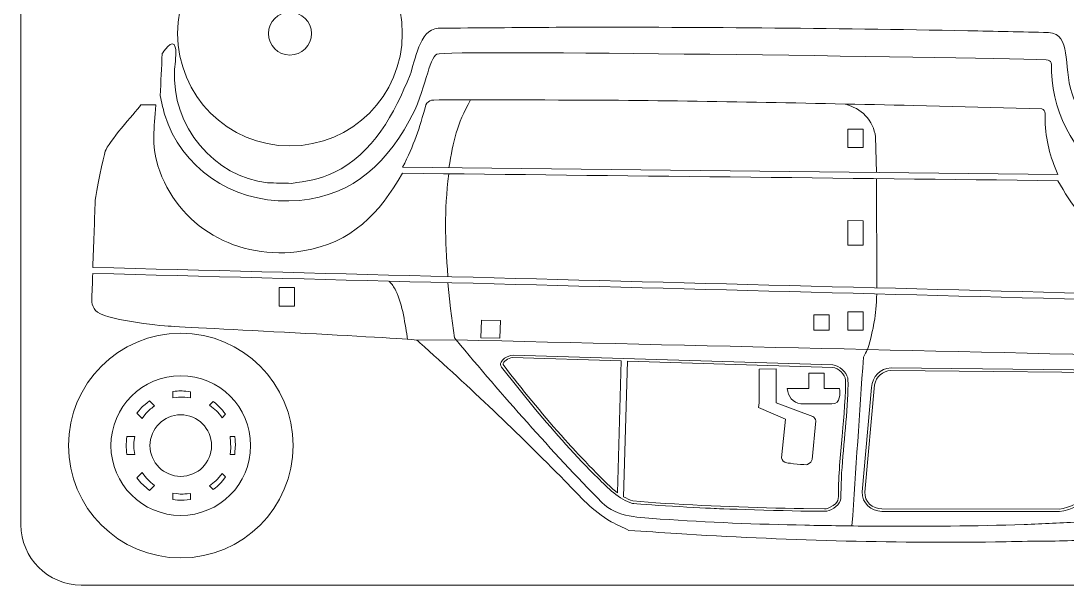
# Model space of a CAD drawing. Header units: centimetres. Extents: x -13.7 to 44.3, y -7.5 to 30.5.
# Drawn here: x -13.72 to 3.6, y -7.46 to 1.88 of the extents above; entities that cross this region are included whole.
import ezdxf

# ---------------------------------------------------------------- set-up
doc = ezdxf.new("R2010")
doc.units = ezdxf.units.CM
doc.header["$MEASUREMENT"] = 0
doc.layers.add('Camada 1', color=7, linetype='Continuous')

msp = doc.modelspace()

# ---------------------------------------------------------------- linework, layer by layer
at = {"layer": 'Camada 1', "color": 240, "lineweight": 20}
msp.add_open_spline([(15.27591, 10.54315), (15.27591, 10.54315), (15.27591, -6.45685), (15.27591, -6.45685), (15.27591, -6.45685), (15.27591, -7.00685), (14.82591, -7.45685), (14.2759, -7.45685), (14.2759, -7.45685), (14.2759, -7.45685), (-12.72409, -7.45685), (-12.72409, -7.45685), (-12.72409, -7.45685), (-13.27409, -7.45685), (-13.7241, -7.00685), (-13.7241, -6.45685), (-13.7241, -6.45685), (-13.7241, -6.45685), (-13.7241, 10.54315), (-13.7241, 10.54315), (-13.7241, 10.54315), (-13.7241, 11.09315), (-13.27409, 11.54315), (-12.72409, 11.54315), (-12.72409, 11.54315), (-12.72409, 11.54315), (14.2759, 11.54315), (14.2759, 11.54315), (14.2759, 11.54315), (14.82591, 11.54315), (15.27591, 11.09315), (15.27591, 10.54315)], degree=3, knots=[0, 0, 0, 0, 0.11111111, 0.11111111, 0.11111111, 0.11111111, 0.22222222, 0.22222222, 0.22222222, 0.22222222, 0.33333333, 0.33333333, 0.33333333, 0.33333333, 0.44444444, 0.44444444, 0.44444444, 0.44444444, 0.55555556, 0.55555556, 0.55555556, 0.55555556, 0.66666667, 0.66666667, 0.66666667, 0.66666667, 0.77777778, 0.77777778, 0.77777778, 0.77777778, 1, 1, 1, 1], dxfattribs=at)
at = {"layer": 'Camada 1', "lineweight": 9}
for points, knots in [([(-9.26762, 3.53474), (-8.24007, 3.53474), (-7.40707, 2.70175), (-7.40707, 1.67419), (-7.40707, 1.67419), (-7.40707, 0.64664), (-8.24007, -0.18636), (-9.26762, -0.18636), (-9.26762, -0.18636), (-10.29517, -0.18636), (-11.12817, 0.64664), (-11.12817, 1.67419), (-11.12817, 1.67419), (-11.12817, 2.70175), (-10.29517, 3.53474), (-9.26762, 3.53474)], [0, 0, 0, 0, 0.2, 0.2, 0.2, 0.2, 0.4, 0.4, 0.4, 0.4, 0.6, 0.6, 0.6, 0.6, 1, 1, 1, 1]), ([(-9.26762, 2.03025), (-9.07098, 2.03025), (-8.91157, 1.87083), (-8.91157, 1.67419), (-8.91157, 1.67419), (-8.91157, 1.47755), (-9.07098, 1.31814), (-9.26762, 1.31814), (-9.26762, 1.31814), (-9.46426, 1.31814), (-9.62367, 1.47755), (-9.62367, 1.67419), (-9.62367, 1.67419), (-9.62367, 1.87083), (-9.46426, 2.03025), (-9.26762, 2.03025)], [0, 0, 0, 0, 0.2, 0.2, 0.2, 0.2, 0.4, 0.4, 0.4, 0.4, 0.6, 0.6, 0.6, 0.6, 1, 1, 1, 1]), ([(-9.24353, -0.80683), (-9.00015, -0.76976), (-8.77542, -0.74239), (-8.53841, -0.62815), (-8.53841, -0.62815), (-7.89222, -0.31667), (-7.53007, 0.35715), (-7.27922, 0.98925), (-7.27922, 0.98925), (-7.18846, 1.21795), (-7.1365, 1.73845), (-6.81164, 1.76259), (-6.81164, 1.76259), (-6.16091, 1.76771), (-5.51018, 1.77282), (-4.85945, 1.77794), (-4.85945, 1.77794), (-2.59147, 1.78563), (-0.30819, 1.76147), (1.9595, 1.72134), (1.9595, 1.72134), (2.40601, 1.71158), (2.85251, 1.70181), (3.29902, 1.69205), (3.29902, 1.69205), (3.6886, 1.65897), (3.53056, 1.16317), (3.68778, 0.67513), (3.68778, 0.67513), (4.24364, -1.05033), (6.59889, -1.33782), (7.55341, 0.20352), (7.55341, 0.20352), (7.95162, 0.84655), (7.70729, 1.19265), (8.11156, 1.14558), (8.11156, 1.14558), (8.08571, 0.86416), (8.07394, 0.70075), (7.95803, 0.41329), (7.95803, 0.41329), (7.39496, -0.98315), (5.73884, -1.61633), (4.41674, -0.79871), (4.41674, -0.79871), (3.77668, -0.40287), (3.37685, 0.2871), (3.34676, 1.04188), (3.34676, 1.04188), (3.34169, 1.169), (3.36491, 1.2359), (3.25566, 1.2401), (3.25566, 1.2401), (1.70793, 1.28535), (-6.67593, 1.40563), (-6.8329, 1.33464), (-6.8329, 1.33464), (-6.97404, 1.27081), (-7.00782, 0.73507), (-7.29206, 0.22789), (-7.29206, 0.22789), (-7.73742, -0.56679), (-8.32843, -1.07649), (-9.28766, -1.09681), (-9.28766, -1.09681), (-10.24078, -1.117), (-11.06818, -0.54442), (-11.34606, 0.3372), (-11.34606, 0.3372), (-11.36992, 0.43991), (-11.39379, 0.54263), (-11.41765, 0.64534), (-11.41765, 0.64534), (-11.40629, 0.87801), (-11.39493, 1.11069), (-11.38357, 1.34336), (-11.38357, 1.34336), (-11.38336, 1.34388), (-11.20733, 1.62113), (-11.16695, 1.44999), (-11.16695, 1.44999), (-11.14254, 1.34654), (-11.17336, 1.18417), (-11.17952, 1.08238), (-11.17952, 1.08238), (-11.23662, 0.13855), (-10.51324, -0.70418), (-9.63926, -0.79583), (-9.63926, -0.79583), (-9.50735, -0.7995), (-9.37544, -0.80316), (-9.24353, -0.80683)], [0, 0, 0, 0, 0.04166667, 0.04166667, 0.04166667, 0.04166667, 0.08333333, 0.08333333, 0.08333333, 0.08333333, 0.125, 0.125, 0.125, 0.125, 0.16666667, 0.16666667, 0.16666667, 0.16666667, 0.20833333, 0.20833333, 0.20833333, 0.20833333, 0.25, 0.25, 0.25, 0.25, 0.29166667, 0.29166667, 0.29166667, 0.29166667, 0.33333333, 0.33333333, 0.33333333, 0.33333333, 0.375, 0.375, 0.375, 0.375, 0.41666667, 0.41666667, 0.41666667, 0.41666667, 0.45833333, 0.45833333, 0.45833333, 0.45833333, 0.5, 0.5, 0.5, 0.5, 0.54166667, 0.54166667, 0.54166667, 0.54166667, 0.58333333, 0.58333333, 0.58333333, 0.58333333, 0.625, 0.625, 0.625, 0.625, 0.66666667, 0.66666667, 0.66666667, 0.66666667, 0.70833333, 0.70833333, 0.70833333, 0.70833333, 0.75, 0.75, 0.75, 0.75, 0.79166667, 0.79166667, 0.79166667, 0.79166667, 0.83333333, 0.83333333, 0.83333333, 0.83333333, 0.875, 0.875, 0.875, 0.875, 0.91666667, 0.91666667, 0.91666667, 0.91666667, 1, 1, 1, 1]), ([(-7.01579, 0.49459), (-6.99652, 0.5267), (-6.95795, 0.56524), (-6.92524, 0.57164), (-6.92524, 0.57164), (-6.87493, 0.58149), (-4.22447, 0.57224), (-4.15172, 0.57169), (-4.15172, 0.57169), (-2.41346, 0.55854), (-0.66962, 0.52277), (1.06888, 0.48224), (1.06888, 0.48224), (1.06888, 0.48224), (3.18629, 0.42838), (3.18629, 0.42838), (3.18629, 0.42838), (3.25774, 0.41124), (3.23773, 0.30563), (3.24032, 0.23367), (3.24032, 0.23367), (3.2522, -0.09737), (3.32204, -0.36133), (3.45412, -0.66175), (3.45412, -0.66175), (3.45412, -0.66175), (-7.40138, -0.5383), (-7.40138, -0.5383), (-7.40138, -0.5383), (-7.2146, -0.16861), (-7.12296, 0.09582), (-7.01579, 0.49459)], [0, 0, 0, 0, 0.11111111, 0.11111111, 0.11111111, 0.11111111, 0.22222222, 0.22222222, 0.22222222, 0.22222222, 0.33333333, 0.33333333, 0.33333333, 0.33333333, 0.44444444, 0.44444444, 0.44444444, 0.44444444, 0.55555556, 0.55555556, 0.55555556, 0.55555556, 0.66666667, 0.66666667, 0.66666667, 0.66666667, 0.77777778, 0.77777778, 0.77777778, 0.77777778, 1, 1, 1, 1]), ([(-12.49217, -1.08462), (-12.50609, -1.45521), (-12.52002, -1.8258), (-12.53394, -2.1964), (-12.53394, -2.1964), (-5.06835, -2.39148), (2.39724, -2.58657), (9.86282, -2.78165), (9.86282, -2.78165), (9.85553, -2.64236), (9.84825, -2.50306), (9.84096, -2.36377), (9.84096, -2.36377), (9.79896, -2.36677), (9.75695, -2.36976), (9.71495, -2.37276), (9.71495, -2.37276), (9.69258, -2.06825), (9.6702, -1.76373), (9.64783, -1.45921), (9.64783, -1.45921), (9.69625, -1.45558), (9.74466, -1.45193), (9.79308, -1.44829), (9.79308, -1.44829), (9.76737, -0.95673), (9.63843, -0.71118), (9.39021, -0.27629), (9.39021, -0.27629), (9.34864, -0.20345), (9.20885, 0.09988), (9.06714, 0.12315), (9.06714, 0.12315), (8.90094, 0.15044), (8.12507, 0.19348), (8.0051, 0.21853), (8.0051, 0.21853), (7.97814, -0.06274), (7.96572, -0.22615), (7.84869, -0.51311), (7.84869, -0.51311), (7.2801, -1.90729), (5.62163, -2.53385), (4.3028, -1.71108), (4.3028, -1.71108), (3.89536, -1.45689), (3.6751, -1.16831), (3.45392, -0.76175), (3.45392, -0.76175), (-0.16452, -0.7206), (-3.78294, -0.67945), (-7.40138, -0.63831), (-7.40138, -0.63831), (-7.78931, -1.29967), (-8.23845, -1.79395), (-9.05407, -1.92511), (-9.05407, -1.92511), (-10.13157, -2.09837), (-11.14038, -1.52429), (-11.45474, -0.51298), (-11.45474, -0.51298), (-11.56717, -0.15132), (-11.51347, 0.08792), (-11.48827, 0.49328), (-11.48827, 0.49328), (-11.5706, 0.49336), (-11.65293, 0.49342), (-11.73526, 0.4935), (-11.73526, 0.4935), (-11.85771, 0.34387), (-12.27673, -0.12553), (-12.32809, -0.27525), (-12.32809, -0.27525), (-12.35293, -0.34765), (-12.48291, -0.97767), (-12.49217, -1.08462)], [0, 0, 0, 0, 0.05, 0.05, 0.05, 0.05, 0.1, 0.1, 0.1, 0.1, 0.15, 0.15, 0.15, 0.15, 0.2, 0.2, 0.2, 0.2, 0.25, 0.25, 0.25, 0.25, 0.3, 0.3, 0.3, 0.3, 0.35, 0.35, 0.35, 0.35, 0.4, 0.4, 0.4, 0.4, 0.45, 0.45, 0.45, 0.45, 0.5, 0.5, 0.5, 0.5, 0.55, 0.55, 0.55, 0.55, 0.6, 0.6, 0.6, 0.6, 0.65, 0.65, 0.65, 0.65, 0.7, 0.7, 0.7, 0.7, 0.75, 0.75, 0.75, 0.75, 0.8, 0.8, 0.8, 0.8, 0.85, 0.85, 0.85, 0.85, 0.9, 0.9, 0.9, 0.9, 1, 1, 1, 1]), ([(0.22789, -0.21445), (0.22789, -0.21445), (-0.02729, -0.21424), (-0.02729, -0.21424), (-0.02729, -0.21424), (-0.02729, -0.21424), (-0.02703, 0.09178), (-0.02703, 0.09178), (-0.02703, 0.09178), (-0.02703, 0.09178), (0.22815, 0.09155), (0.22815, 0.09155), (0.22815, 0.09155), (0.22815, 0.09155), (0.22789, -0.21445), (0.22789, -0.21445)], [0, 0, 0, 0, 0.2, 0.2, 0.2, 0.2, 0.4, 0.4, 0.4, 0.4, 0.6, 0.6, 0.6, 0.6, 1, 1, 1, 1]), ([(0.22639, -1.83172), (0.22639, -1.83172), (-0.02879, -1.83149), (-0.02879, -1.83149), (-0.02879, -1.83149), (-0.02879, -1.83149), (-0.02842, -1.4235), (-0.02842, -1.4235), (-0.02842, -1.4235), (-0.02842, -1.4235), (0.22675, -1.42372), (0.22675, -1.42372), (0.22675, -1.42372), (0.22675, -1.42372), (0.22639, -1.83172), (0.22639, -1.83172)], [0, 0, 0, 0, 0.2, 0.2, 0.2, 0.2, 0.4, 0.4, 0.4, 0.4, 0.6, 0.6, 0.6, 0.6, 1, 1, 1, 1]), ([(9.33052, -3.29326), (7.98041, -4.3113), (6.69233, -5.22225), (5.26023, -6.13703), (5.26023, -6.13703), (5.04981, -6.27066), (4.83938, -6.40429), (4.62896, -6.53792), (4.62896, -6.53792), (4.5493, -6.57803), (4.33613, -6.63496), (4.24437, -6.65368), (4.24437, -6.65368), (3.84806, -6.73454), (3.51331, -6.72714), (3.12863, -6.72927), (3.12863, -6.72927), (2.89215, -6.73388), (2.65566, -6.73848), (2.41918, -6.74309), (2.41918, -6.74309), (0.67826, -6.76659), (-1.12037, -6.71236), (-2.85808, -6.60458), (-2.85808, -6.60458), (-3.12419, -6.58678), (-3.3903, -6.56897), (-3.65641, -6.55117), (-3.65641, -6.55117), (-3.75244, -6.50439), (-3.84848, -6.45761), (-3.94451, -6.41083), (-3.94451, -6.41083), (-4.26914, -6.22318), (-4.44895, -6.00224), (-4.71549, -5.73085), (-4.71549, -5.73085), (-5.4971, -4.93502), (-6.28507, -4.18752), (-7.11676, -3.44443), (-7.11676, -3.44443), (-7.13223, -3.43068), (-7.1477, -3.41693), (-7.16317, -3.40317), (-7.16317, -3.40317), (-7.20508, -3.37672), (-10.66888, -3.20459), (-11.23394, -3.17242), (-11.23394, -3.17242), (-11.45607, -3.15823), (-12.35114, -3.06984), (-12.48785, -2.90917), (-12.48785, -2.90917), (-12.51711, -2.87478), (-12.54826, -2.81337), (-12.55168, -2.77028), (-12.55168, -2.77028), (-12.54577, -2.61231), (-12.53985, -2.45436), (-12.53394, -2.29639), (-12.53394, -2.29639), (-5.06857, -2.49148), (2.39681, -2.68656), (9.86218, -2.88164), (9.86218, -2.88164), (9.68496, -3.01885), (9.50774, -3.15605), (9.33052, -3.29326)], [0, 0, 0, 0, 0.05555556, 0.05555556, 0.05555556, 0.05555556, 0.11111111, 0.11111111, 0.11111111, 0.11111111, 0.16666667, 0.16666667, 0.16666667, 0.16666667, 0.22222222, 0.22222222, 0.22222222, 0.22222222, 0.27777778, 0.27777778, 0.27777778, 0.27777778, 0.33333333, 0.33333333, 0.33333333, 0.33333333, 0.38888889, 0.38888889, 0.38888889, 0.38888889, 0.44444444, 0.44444444, 0.44444444, 0.44444444, 0.5, 0.5, 0.5, 0.5, 0.55555556, 0.55555556, 0.55555556, 0.55555556, 0.61111111, 0.61111111, 0.61111111, 0.61111111, 0.66666667, 0.66666667, 0.66666667, 0.66666667, 0.72222222, 0.72222222, 0.72222222, 0.72222222, 0.77777778, 0.77777778, 0.77777778, 0.77777778, 0.83333333, 0.83333333, 0.83333333, 0.83333333, 0.88888889, 0.88888889, 0.88888889, 0.88888889, 1, 1, 1, 1]), ([(-9.44519, -2.83693), (-9.44519, -2.83693), (-9.19028, -2.8372), (-9.19028, -2.8372), (-9.19028, -2.8372), (-9.19028, -2.8372), (-9.18996, -2.53123), (-9.18996, -2.53123), (-9.18996, -2.53123), (-9.18996, -2.53123), (-9.44491, -2.53095), (-9.44491, -2.53095), (-9.44491, -2.53095), (-9.44491, -2.53095), (-9.44519, -2.83693), (-9.44519, -2.83693)], [0, 0, 0, 0, 0.2, 0.2, 0.2, 0.2, 0.4, 0.4, 0.4, 0.4, 0.6, 0.6, 0.6, 0.6, 1, 1, 1, 1]), ([(-0.029, -2.93184), (-0.029, -2.93184), (0.22595, -2.93206), (0.22595, -2.93206), (0.22595, -2.93206), (0.22595, -2.93206), (0.22569, -3.23797), (0.22569, -3.23797), (0.22569, -3.23797), (0.22569, -3.23797), (-0.02928, -3.23774), (-0.02928, -3.23774), (-0.02928, -3.23774), (-0.02928, -3.23774), (-0.029, -2.93184), (-0.029, -2.93184)], [0, 0, 0, 0, 0.2, 0.2, 0.2, 0.2, 0.4, 0.4, 0.4, 0.4, 0.6, 0.6, 0.6, 0.6, 1, 1, 1, 1]), ([(-6.09374, -3.0699), (-6.09374, -3.0699), (-5.77917, -3.07834), (-5.77917, -3.07834), (-5.77917, -3.07834), (-5.77917, -3.07834), (-5.79064, -3.37165), (-5.79064, -3.37165), (-5.79064, -3.37165), (-5.79064, -3.37165), (-6.10542, -3.36083), (-6.10542, -3.36083), (-6.10542, -3.36083), (-6.10542, -3.36083), (-6.09374, -3.0699), (-6.09374, -3.0699)], [0, 0, 0, 0, 0.2, 0.2, 0.2, 0.2, 0.4, 0.4, 0.4, 0.4, 0.6, 0.6, 0.6, 0.6, 1, 1, 1, 1]), ([(-0.33504, -2.98248), (-0.33504, -2.98248), (-0.59003, -2.98227), (-0.59003, -2.98227), (-0.59003, -2.98227), (-0.59003, -2.98227), (-0.59025, -3.23726), (-0.59025, -3.23726), (-0.59025, -3.23726), (-0.59025, -3.23726), (-0.33526, -3.23748), (-0.33526, -3.23748), (-0.33526, -3.23748), (-0.33526, -3.23748), (-0.33504, -2.98248), (-0.33504, -2.98248)], [0, 0, 0, 0, 0.2, 0.2, 0.2, 0.2, 0.4, 0.4, 0.4, 0.4, 0.6, 0.6, 0.6, 0.6, 1, 1, 1, 1]), ([(-11.0761, -3.28666), (-10.04855, -3.28666), (-9.21555, -4.11966), (-9.21555, -5.14721), (-9.21555, -5.14721), (-9.21555, -6.17476), (-10.04855, -7.00776), (-11.0761, -7.00776), (-11.0761, -7.00776), (-12.10365, -7.00776), (-12.93665, -6.17476), (-12.93665, -5.14721), (-12.93665, -5.14721), (-12.93665, -4.11966), (-12.10365, -3.28666), (-11.0761, -3.28666)], [0, 0, 0, 0, 0.2, 0.2, 0.2, 0.2, 0.4, 0.4, 0.4, 0.4, 0.6, 0.6, 0.6, 0.6, 1, 1, 1, 1]), ([(-0.73657, -6.46506), (-1.51965, -6.4491), (-2.35378, -6.42074), (-3.1352, -6.36352), (-3.1352, -6.36352), (-3.46402, -6.33944), (-3.85118, -6.34161), (-4.10099, -6.09042), (-4.10099, -6.09042), (-4.94263, -5.23116), (-5.74612, -4.3206), (-6.51547, -3.39729), (-6.51547, -3.39729), (-2.48354, -3.49025), (1.55668, -3.59091), (5.58811, -3.67421), (5.58811, -3.67421), (5.81404, -3.67843), (6.01833, -3.69916), (6.16984, -3.88714), (6.16984, -3.88714), (6.47611, -4.26714), (6.28984, -4.43248), (6.03518, -4.64089), (6.03518, -4.64089), (5.81759, -4.81896), (3.93082, -6.38071), (3.83906, -6.41233), (3.83906, -6.41233), (3.52343, -6.42633), (3.20779, -6.44033), (2.89216, -6.45433), (2.89216, -6.45433), (2.08982, -6.48131), (1.25856, -6.48778), (0.43854, -6.48171)], [0, 0, 0, 0, 0.1, 0.1, 0.1, 0.1, 0.2, 0.2, 0.2, 0.2, 0.3, 0.3, 0.3, 0.3, 0.4, 0.4, 0.4, 0.4, 0.5, 0.5, 0.5, 0.5, 0.6, 0.6, 0.6, 0.6, 0.7, 0.7, 0.7, 0.7, 0.8, 0.8, 0.8, 0.8, 1, 1, 1, 1]), ([(-5.58555, -3.69169), (-5.58555, -3.69169), (-3.77956, -3.74546), (-3.77956, -3.74546), (-3.77956, -3.74546), (-3.77956, -3.74546), (-3.84339, -5.92888), (-3.84339, -5.92888), (-3.84339, -5.92888), (-4.00339, -5.81072), (-4.50545, -5.27875), (-4.65453, -5.11391), (-4.65453, -5.11391), (-4.98531, -4.74817), (-5.30534, -4.35674), (-5.61316, -3.97115), (-5.61316, -3.97115), (-5.61316, -3.97115), (-5.73877, -3.80683), (-5.73877, -3.80683), (-5.73877, -3.80683), (-5.74177, -3.75502), (-5.64738, -3.70139), (-5.58555, -3.69169)], [0, 0, 0, 0, 0.14285714, 0.14285714, 0.14285714, 0.14285714, 0.28571429, 0.28571429, 0.28571429, 0.28571429, 0.42857143, 0.42857143, 0.42857143, 0.42857143, 0.57142857, 0.57142857, 0.57142857, 0.57142857, 0.71428571, 0.71428571, 0.71428571, 0.71428571, 1, 1, 1, 1]), ([(-0.31881, -6.16895), (-0.35298, -6.18325), (-0.3761, -6.19342), (-0.41457, -6.1951), (-0.41457, -6.1951), (-0.41457, -6.1951), (-0.76338, -6.19036), (-0.76338, -6.19036), (-0.76338, -6.19036), (-1.57354, -6.1772), (-2.39632, -6.14869), (-3.20463, -6.09401), (-3.20463, -6.09401), (-3.20463, -6.09401), (-3.58896, -6.06241), (-3.58896, -6.06241), (-3.58896, -6.06241), (-3.64035, -6.04925), (-3.69506, -6.02088), (-3.74124, -5.99508), (-3.74124, -5.99508), (-3.74124, -5.99508), (-3.67556, -3.74867), (-3.67556, -3.74867), (-3.67556, -3.74867), (-3.67556, -3.74867), (-0.27638, -3.85292), (-0.27638, -3.85292), (-0.27638, -3.85292), (-0.18323, -3.86211), (-0.07166, -3.96833), (-0.06531, -4.06308), (-0.06531, -4.06308), (-0.05529, -4.21254), (-0.09818, -4.75403), (-0.11426, -4.92756), (-0.11426, -4.92756), (-0.145, -5.25924), (-0.17691, -5.57262), (-0.183, -5.90672), (-0.183, -5.90672), (-0.18543, -6.04005), (-0.16636, -6.08442), (-0.31881, -6.16895)], [0, 0, 0, 0, 0.08333333, 0.08333333, 0.08333333, 0.08333333, 0.16666667, 0.16666667, 0.16666667, 0.16666667, 0.25, 0.25, 0.25, 0.25, 0.33333333, 0.33333333, 0.33333333, 0.33333333, 0.41666667, 0.41666667, 0.41666667, 0.41666667, 0.5, 0.5, 0.5, 0.5, 0.58333333, 0.58333333, 0.58333333, 0.58333333, 0.66666667, 0.66666667, 0.66666667, 0.66666667, 0.75, 0.75, 0.75, 0.75, 0.83333333, 0.83333333, 0.83333333, 0.83333333, 1, 1, 1, 1]), ([(-0.63878, -5.42443), (-0.63878, -5.42443), (-0.61977, -5.37517), (-0.61977, -5.37517), (-0.61977, -5.37517), (-0.61977, -5.37517), (-0.55541, -4.74002), (-0.55541, -4.74002), (-0.55541, -4.74002), (-0.55893, -4.71137), (-0.58163, -4.67901), (-0.60736, -4.66625), (-0.60736, -4.66625), (-0.60736, -4.66625), (-1.21397, -4.44046), (-1.21397, -4.44046), (-1.21397, -4.44046), (-1.21397, -4.44046), (-1.21593, -3.87947), (-1.21593, -3.87947), (-1.21593, -3.87947), (-1.21593, -3.87947), (-1.49816, -3.88046), (-1.49816, -3.88046), (-1.49816, -3.88046), (-1.49816, -3.88046), (-1.49618, -4.44145), (-1.49618, -4.44145), (-1.49618, -4.44145), (-1.49618, -4.44145), (-1.50413, -4.51583), (-1.50413, -4.51583), (-1.50413, -4.51583), (-1.50413, -4.51583), (-1.06187, -4.71245), (-1.06187, -4.71245), (-1.06187, -4.71245), (-1.06187, -4.71245), (-1.12623, -5.34761), (-1.12623, -5.34761), (-1.12623, -5.34761), (-1.12061, -5.39323), (-1.08347, -5.42505), (-1.0363, -5.43324), (-1.0363, -5.43324), (-1.0093, -5.43792), (-0.72709, -5.47239), (-0.6924, -5.46218), (-0.6924, -5.46218), (-0.6924, -5.46218), (-0.63878, -5.42443), (-0.63878, -5.42443)], [0, 0, 0, 0, 0.07142857, 0.07142857, 0.07142857, 0.07142857, 0.14285714, 0.14285714, 0.14285714, 0.14285714, 0.21428571, 0.21428571, 0.21428571, 0.21428571, 0.28571429, 0.28571429, 0.28571429, 0.28571429, 0.35714286, 0.35714286, 0.35714286, 0.35714286, 0.42857143, 0.42857143, 0.42857143, 0.42857143, 0.5, 0.5, 0.5, 0.5, 0.57142857, 0.57142857, 0.57142857, 0.57142857, 0.64285714, 0.64285714, 0.64285714, 0.64285714, 0.71428571, 0.71428571, 0.71428571, 0.71428571, 0.78571429, 0.78571429, 0.78571429, 0.78571429, 0.85714286, 0.85714286, 0.85714286, 0.85714286, 1, 1, 1, 1]), ([(-0.67278, -4.202), (-0.67278, -4.202), (-0.67273, -3.94714), (-0.67273, -3.94714), (-0.67273, -3.94714), (-0.67273, -3.94714), (-0.41773, -3.94715), (-0.41773, -3.94715), (-0.41773, -3.94715), (-0.41773, -3.94715), (-0.41773, -4.20214), (-0.41773, -4.20214), (-0.41773, -4.20214), (-0.41773, -4.20214), (-0.16274, -4.20214), (-0.16274, -4.20214), (-0.16274, -4.20214), (-0.16274, -4.2819), (-0.13419, -4.45204), (-0.29024, -4.45714), (-0.29024, -4.45714), (-0.29024, -4.45714), (-0.80807, -4.45496), (-0.80807, -4.45496), (-0.80807, -4.45496), (-0.93721, -4.43797), (-1.02158, -4.337), (-1.02977, -4.20199), (-1.02977, -4.20199), (-1.02977, -4.20199), (-0.67278, -4.202), (-0.67278, -4.202)], [0, 0, 0, 0, 0.11111111, 0.11111111, 0.11111111, 0.11111111, 0.22222222, 0.22222222, 0.22222222, 0.22222222, 0.33333333, 0.33333333, 0.33333333, 0.33333333, 0.44444444, 0.44444444, 0.44444444, 0.44444444, 0.55555556, 0.55555556, 0.55555556, 0.55555556, 0.66666667, 0.66666667, 0.66666667, 0.66666667, 0.77777778, 0.77777778, 0.77777778, 0.77777778, 1, 1, 1, 1]), ([(3.53864, -6.19084), (3.53864, -6.19084), (3.47688, -6.19802), (3.47688, -6.19802), (3.47688, -6.19802), (3.47688, -6.19802), (0.53524, -6.19582), (0.53524, -6.19582), (0.53524, -6.19582), (0.38092, -6.18877), (0.24817, -6.0813), (0.25348, -5.91742), (0.25348, -5.91742), (0.25348, -5.91742), (0.41408, -4.13963), (0.41408, -4.13963), (0.41408, -4.13963), (0.44514, -4.00621), (0.54373, -3.9094), (0.68796, -3.90394), (0.68796, -3.90394), (0.68796, -3.90394), (5.22068, -3.94894), (5.22068, -3.94894), (5.22068, -3.94894), (5.37744, -3.96085), (5.73066, -4.5132), (5.6433, -4.60558), (5.6433, -4.60558), (5.6433, -4.60558), (4.07126, -5.92386), (4.07126, -5.92386), (4.07126, -5.92386), (3.91144, -6.04097), (3.72976, -6.13797), (3.53864, -6.19084)], [0, 0, 0, 0, 0.1, 0.1, 0.1, 0.1, 0.2, 0.2, 0.2, 0.2, 0.3, 0.3, 0.3, 0.3, 0.4, 0.4, 0.4, 0.4, 0.5, 0.5, 0.5, 0.5, 0.6, 0.6, 0.6, 0.6, 0.7, 0.7, 0.7, 0.7, 0.8, 0.8, 0.8, 0.8, 1, 1, 1, 1]), ([(-10.95296, -4.25143), (-11.06606, -4.23811), (-11.09495, -4.24065), (-11.20838, -4.25198), (-11.20838, -4.25198), (-11.20838, -4.25198), (-11.20838, -4.35858), (-11.20838, -4.35858), (-11.20838, -4.35858), (-11.04223, -4.33832), (-11.08633, -4.34349), (-10.91248, -4.35436), (-10.91248, -4.35436), (-10.91248, -4.35436), (-10.91248, -4.25679), (-10.91248, -4.25679), (-10.91248, -4.25679), (-10.91248, -4.25679), (-10.95296, -4.25143), (-10.95296, -4.25143)], [0, 0, 0, 0, 0.16666667, 0.16666667, 0.16666667, 0.16666667, 0.33333333, 0.33333333, 0.33333333, 0.33333333, 0.5, 0.5, 0.5, 0.5, 0.66666667, 0.66666667, 0.66666667, 0.66666667, 1, 1, 1, 1]), ([(-11.67011, -4.63742), (-11.61114, -4.56515), (-11.58394, -4.54599), (-11.51038, -4.48817), (-11.51038, -4.48817), (-11.51038, -4.48817), (-11.59335, -4.4052), (-11.59335, -4.4052), (-11.59335, -4.4052), (-11.72488, -4.51627), (-11.69578, -4.48397), (-11.805, -4.61201), (-11.805, -4.61201), (-11.805, -4.61201), (-11.71752, -4.69948), (-11.71752, -4.69948), (-11.71752, -4.69948), (-11.71752, -4.69948), (-11.67011, -4.63742), (-11.67011, -4.63742)], [0, 0, 0, 0, 0.16666667, 0.16666667, 0.16666667, 0.16666667, 0.33333333, 0.33333333, 0.33333333, 0.33333333, 0.5, 0.5, 0.5, 0.5, 0.66666667, 0.66666667, 0.66666667, 0.66666667, 1, 1, 1, 1]), ([(-10.33295, -4.62912), (-10.41854, -4.5189), (-10.43158, -4.50557), (-10.53979, -4.41748), (-10.53979, -4.41748), (-10.53979, -4.41748), (-10.60116, -4.47885), (-10.60116, -4.47885), (-10.60116, -4.47885), (-10.50798, -4.54847), (-10.45982, -4.59042), (-10.38984, -4.68598), (-10.38984, -4.68598), (-10.38984, -4.68598), (-10.33295, -4.62912), (-10.33295, -4.62912)], [0, 0, 0, 0, 0.2, 0.2, 0.2, 0.2, 0.4, 0.4, 0.4, 0.4, 0.6, 0.6, 0.6, 0.6, 1, 1, 1, 1]), ([(-11.0761, -4.63721), (-10.79444, -4.63721), (-10.5661, -4.86555), (-10.5661, -5.14721), (-10.5661, -5.14721), (-10.5661, -5.42887), (-10.79444, -5.65721), (-11.0761, -5.65721), (-11.0761, -5.65721), (-11.35776, -5.65721), (-11.5861, -5.42887), (-11.5861, -5.14721), (-11.5861, -5.14721), (-11.5861, -4.86555), (-11.35776, -4.63721), (-11.0761, -4.63721)], [0, 0, 0, 0, 0.2, 0.2, 0.2, 0.2, 0.4, 0.4, 0.4, 0.4, 0.6, 0.6, 0.6, 0.6, 1, 1, 1, 1]), ([(-11.85128, -5.1985), (-11.85554, -5.10972), (-11.85249, -5.08739), (-11.83998, -4.99938), (-11.83998, -4.99938), (-11.83998, -4.99938), (-11.96815, -4.99938), (-11.96815, -4.99938), (-11.96815, -4.99938), (-11.98405, -5.13576), (-11.98403, -5.1589), (-11.96815, -5.29529), (-11.96815, -5.29529), (-11.96815, -5.29529), (-11.83998, -5.29529), (-11.83998, -5.29529), (-11.83998, -5.29529), (-11.83998, -5.29529), (-11.85128, -5.1985), (-11.85128, -5.1985)], [0, 0, 0, 0, 0.16666667, 0.16666667, 0.16666667, 0.16666667, 0.33333333, 0.33333333, 0.33333333, 0.33333333, 0.5, 0.5, 0.5, 0.5, 0.66666667, 0.66666667, 0.66666667, 0.66666667, 1, 1, 1, 1]), ([(-10.24587, -5.19253), (-10.24587, -5.19253), (-10.25809, -5.29529), (-10.25809, -5.29529), (-10.25809, -5.29529), (-10.25809, -5.29529), (-10.18209, -5.29529), (-10.18209, -5.29529), (-10.18209, -5.29529), (-10.17167, -5.13082), (-10.16625, -5.15733), (-10.18206, -4.99938), (-10.18206, -4.99938), (-10.18206, -4.99938), (-10.25809, -4.99938), (-10.25809, -4.99938), (-10.25809, -4.99938), (-10.25809, -4.99938), (-10.24587, -5.19253), (-10.24587, -5.19253)], [0, 0, 0, 0, 0.16666667, 0.16666667, 0.16666667, 0.16666667, 0.33333333, 0.33333333, 0.33333333, 0.33333333, 0.5, 0.5, 0.5, 0.5, 0.66666667, 0.66666667, 0.66666667, 0.66666667, 1, 1, 1, 1]), ([(-11.73608, -5.76483), (-11.73608, -5.76483), (-11.59332, -5.88949), (-11.59332, -5.88949), (-11.59332, -5.88949), (-11.59332, -5.88949), (-11.51038, -5.80651), (-11.51038, -5.80651), (-11.51038, -5.80651), (-11.60928, -5.73038), (-11.64135, -5.69912), (-11.71752, -5.59518), (-11.71752, -5.59518), (-11.71752, -5.59518), (-11.805, -5.68268), (-11.805, -5.68268), (-11.805, -5.68268), (-11.805, -5.68268), (-11.73608, -5.76483), (-11.73608, -5.76483)], [0, 0, 0, 0, 0.16666667, 0.16666667, 0.16666667, 0.16666667, 0.33333333, 0.33333333, 0.33333333, 0.33333333, 0.5, 0.5, 0.5, 0.5, 0.66666667, 0.66666667, 0.66666667, 0.66666667, 1, 1, 1, 1]), ([(-10.51559, -5.74922), (-10.51559, -5.74922), (-10.60116, -5.81582), (-10.60116, -5.81582), (-10.60116, -5.81582), (-10.60116, -5.81582), (-10.53976, -5.87719), (-10.53976, -5.87719), (-10.53976, -5.87719), (-10.43169, -5.78923), (-10.4184, -5.7756), (-10.33295, -5.66555), (-10.33295, -5.66555), (-10.33295, -5.66555), (-10.38984, -5.60869), (-10.38984, -5.60869), (-10.38984, -5.60869), (-10.43669, -5.66827), (-10.45885, -5.69901), (-10.51559, -5.74922)], [0, 0, 0, 0, 0.16666667, 0.16666667, 0.16666667, 0.16666667, 0.33333333, 0.33333333, 0.33333333, 0.33333333, 0.5, 0.5, 0.5, 0.5, 0.66666667, 0.66666667, 0.66666667, 0.66666667, 1, 1, 1, 1]), ([(-11.13287, -6.04973), (-11.03958, -6.05535), (-11.00506, -6.05014), (-10.91248, -6.03788), (-10.91248, -6.03788), (-10.91248, -6.03788), (-10.91248, -5.94031), (-10.91248, -5.94031), (-10.91248, -5.94031), (-11.08964, -5.95337), (-11.03392, -5.95538), (-11.20838, -5.9361), (-11.20838, -5.9361), (-11.20838, -5.9361), (-11.20838, -6.04269), (-11.20838, -6.04269), (-11.20838, -6.04269), (-11.20838, -6.04269), (-11.13287, -6.04973), (-11.13287, -6.04973)], [0, 0, 0, 0, 0.16666667, 0.16666667, 0.16666667, 0.16666667, 0.33333333, 0.33333333, 0.33333333, 0.33333333, 0.5, 0.5, 0.5, 0.5, 0.66666667, 0.66666667, 0.66666667, 0.66666667, 1, 1, 1, 1])]:
    msp.add_open_spline(points, degree=3, knots=knots, dxfattribs=at)
at = {"layer": 'Camada 1', "color": 140, "lineweight": 9}
for points in [[(-6.63616, -0.54702), (-6.55785, -0.0954), (-6.50534, 0.16237), (-6.27793, 0.5758)], [(-6.65147, -2.35012), (-6.69761, -1.70224), (-6.71653, -1.30413), (-6.63617, -0.64702)], [(0.44739, -0.72756), (0.44739, -0.72756), (0.45352, -2.53578), (0.45352, -2.53578)], [(0.43854, -6.48171), (0.04272, -6.47879), (-0.3505, -6.47293), (-0.73657, -6.46506)]]:
    msp.add_open_spline(points, degree=3, dxfattribs=at)
for points, knots in [([(-0.05896, 0.50759), (0.06403, 0.46118), (0.1731, 0.41364), (0.26805, 0.31423), (0.26805, 0.31423), (0.35358, 0.22471), (0.41615, 0.08848), (0.43182, -0.03299), (0.43182, -0.03299), (0.43182, -0.03299), (0.44753, -0.62757), (0.44753, -0.62757)], [0, 0, 0, 0, 0.25, 0.25, 0.25, 0.25, 0.5, 0.5, 0.5, 0.5, 1, 1, 1, 1]), ([(-7.62571, -2.42466), (-7.57315, -2.48476), (-7.5509, -2.50807), (-7.51276, -2.58626), (-7.51276, -2.58626), (-7.40302, -2.81121), (-7.35671, -3.15248), (-7.31869, -3.39219)], [0, 0, 0, 0, 0.33333333, 0.33333333, 0.33333333, 0.33333333, 1, 1, 1, 1]), ([(-7.16317, -3.40317), (-7.16317, -3.40317), (-6.51547, -3.39729), (-6.51547, -3.39729), (-6.51547, -3.39729), (-6.51547, -3.39729), (-6.54029, -3.3655), (-6.54029, -3.3655), (-6.54029, -3.3655), (-6.54029, -3.3655), (-6.60699, -2.87572), (-6.60699, -2.87572), (-6.60699, -2.87572), (-6.60699, -2.87572), (-6.65163, -2.45011), (-6.65163, -2.45011)], [0, 0, 0, 0, 0.2, 0.2, 0.2, 0.2, 0.4, 0.4, 0.4, 0.4, 0.6, 0.6, 0.6, 0.6, 1, 1, 1, 1]), ([(0.04197, -6.47752), (0.10482, -5.54676), (0.16766, -4.61599), (0.23051, -3.68523), (0.23051, -3.68523), (0.25646, -3.64031), (0.27808, -3.60023), (0.30046, -3.55344), (0.30046, -3.55344), (0.30046, -3.55344), (0.30033, -3.55444), (0.30033, -3.55444), (0.30033, -3.55444), (0.40401, -3.19853), (0.43825, -3.00821), (0.45315, -2.63577)], [0, 0, 0, 0, 0.2, 0.2, 0.2, 0.2, 0.4, 0.4, 0.4, 0.4, 0.6, 0.6, 0.6, 0.6, 1, 1, 1, 1]), ([(-5.71525, -3.70263), (-5.76044, -3.74263), (-5.80351, -3.78712), (-5.76408, -3.84851), (-5.76408, -3.84851), (-5.76408, -3.84851), (-5.19945, -4.54758), (-5.19945, -4.54758), (-5.19945, -4.54758), (-4.88039, -4.93171), (-4.52214, -5.3359), (-4.16508, -5.68727), (-4.16508, -5.68727), (-4.01242, -5.83749), (-3.81452, -6.04578), (-3.59483, -6.10371), (-3.59483, -6.10371), (-3.52243, -6.1228), (-2.36183, -6.18376), (-2.201, -6.19043), (-2.201, -6.19043), (-2.03759, -6.1972), (-0.46024, -6.24833), (-0.37682, -6.2331), (-0.37682, -6.2331), (-0.27558, -6.21462), (-0.15199, -6.12553), (-0.14246, -6.01653), (-0.14246, -6.01653), (-0.14246, -6.01653), (-0.13827, -5.78333), (-0.13827, -5.78333), (-0.13827, -5.78333), (-0.12195, -5.2996), (-0.04422, -4.78009), (-0.02789, -4.29632), (-0.02789, -4.29632), (-0.02631, -4.24945), (-0.01936, -4.06336), (-0.02868, -4.02568), (-0.02868, -4.02568), (-0.05196, -3.93158), (-0.16552, -3.8216), (-0.27509, -3.81133), (-0.27509, -3.81133), (-0.27509, -3.81133), (-5.56435, -3.64909), (-5.56435, -3.64909), (-5.56435, -3.64909), (-5.62708, -3.65071), (-5.6649, -3.67059), (-5.71525, -3.70263)], [0, 0, 0, 0, 0.07142857, 0.07142857, 0.07142857, 0.07142857, 0.14285714, 0.14285714, 0.14285714, 0.14285714, 0.21428571, 0.21428571, 0.21428571, 0.21428571, 0.28571429, 0.28571429, 0.28571429, 0.28571429, 0.35714286, 0.35714286, 0.35714286, 0.35714286, 0.42857143, 0.42857143, 0.42857143, 0.42857143, 0.5, 0.5, 0.5, 0.5, 0.57142857, 0.57142857, 0.57142857, 0.57142857, 0.64285714, 0.64285714, 0.64285714, 0.64285714, 0.71428571, 0.71428571, 0.71428571, 0.71428571, 0.78571429, 0.78571429, 0.78571429, 0.78571429, 0.85714286, 0.85714286, 0.85714286, 0.85714286, 1, 1, 1, 1]), ([(5.5973, -4.28648), (5.52177, -4.16792), (5.37155, -3.932), (5.2211, -3.90733), (5.2211, -3.90733), (5.2211, -3.90733), (0.68838, -3.86232), (0.68838, -3.86232), (0.68838, -3.86232), (0.49902, -3.86927), (0.38722, -4.00543), (0.36472, -4.18551), (0.36472, -4.18551), (0.36472, -4.18551), (0.21202, -5.91376), (0.21202, -5.91376), (0.21202, -5.91376), (0.20548, -6.10339), (0.35335, -6.22913), (0.53521, -6.23744), (0.53521, -6.23744), (0.53521, -6.23744), (3.47685, -6.23964), (3.47685, -6.23964), (3.47685, -6.23964), (3.66193, -6.22945), (3.95998, -6.05859), (4.09526, -5.95792), (4.09526, -5.95792), (4.09526, -5.95792), (5.67007, -4.63743), (5.67007, -4.63743), (5.67007, -4.63743), (5.74308, -4.54318), (5.64043, -4.37167), (5.5973, -4.28648)], [0, 0, 0, 0, 0.1, 0.1, 0.1, 0.1, 0.2, 0.2, 0.2, 0.2, 0.3, 0.3, 0.3, 0.3, 0.4, 0.4, 0.4, 0.4, 0.5, 0.5, 0.5, 0.5, 0.6, 0.6, 0.6, 0.6, 0.7, 0.7, 0.7, 0.7, 0.8, 0.8, 0.8, 0.8, 1, 1, 1, 1]), ([(-11.0761, -3.98996), (-10.43697, -3.98996), (-9.91885, -4.50808), (-9.91885, -5.14721), (-9.91885, -5.14721), (-9.91885, -5.78634), (-10.43697, -6.30446), (-11.0761, -6.30446), (-11.0761, -6.30446), (-11.71523, -6.30446), (-12.23335, -5.78634), (-12.23335, -5.14721), (-12.23335, -5.14721), (-12.23335, -4.50808), (-11.71523, -3.98996), (-11.0761, -3.98996)], [0, 0, 0, 0, 0.2, 0.2, 0.2, 0.2, 0.4, 0.4, 0.4, 0.4, 0.6, 0.6, 0.6, 0.6, 1, 1, 1, 1])]:
    msp.add_open_spline(points, degree=3, knots=knots, dxfattribs=at)

doc.saveas('drawing.dxf')
